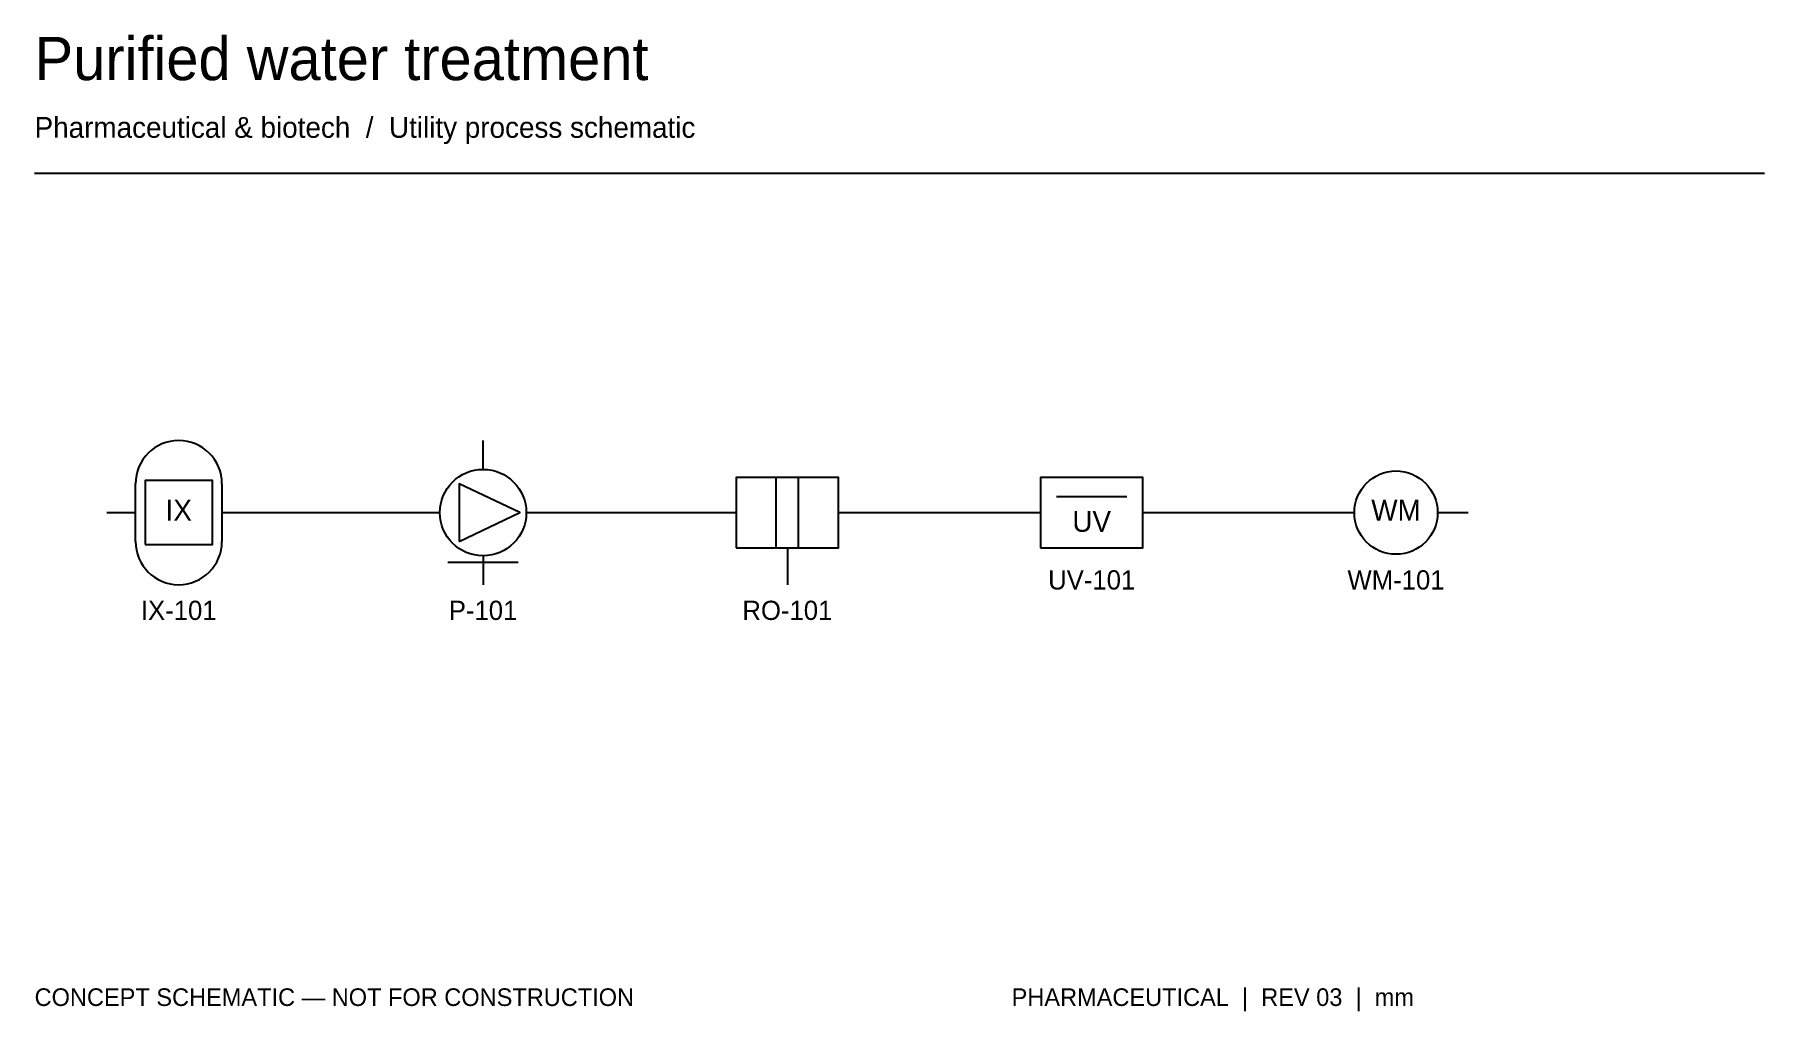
# Model space of a CAD drawing. Header units: millimetres. Extents: x 40 to 1120, y 39 to 648.
import ezdxf
from ezdxf.enums import TextEntityAlignment as Align

# ---------------------------------------------------------------- set-up
doc = ezdxf.new("R2010")
doc.units = ezdxf.units.MM
doc.layers.get('0').update_dxf_attribs({"linetype": 'CONTINUOUS', "true_color": 0x344755})
for name, color, linetype, true_color in [('Annotations', 7, 'CONTINUOUS', 0x71808a), ('Equipment', 7, 'CONTINUOUS', 0x355463), ('Water', 7, 'CONTINUOUS', 0x355463)]:
    doc.layers.add(name, color=color, linetype=linetype, true_color=true_color)

# ---------------------------------------------------------------- blocks, each defined once
blk = doc.blocks.new('CC_WATER_SOFTENER')
at = {"color": 0, "linetype": 'CONTINUOUS'}
for p, q in [((-27, -18), (-27, 18)), ((27, 18), (27, -18)), ((-45, 0), (-27, 0)), ((27, 0), (45, 0))]:
    blk.add_line(p, q, dxfattribs=at)
blk.add_lwpolyline([(-21, -20), (21, -20), (21, 20), (-21, 20)], close=True, dxfattribs=at)
for centre, start, end in [((0, 18), 0, 180), ((0, -18), 180, 360)]:
    blk.add_arc(centre, 27, start, end, dxfattribs=at)
blk.add_text('IX', height=13, dxfattribs=at).set_placement((0, -5), align=Align.CENTER)
blk = doc.blocks.new('CC_PUMP')
at = {"color": 0, "linetype": 'CONTINUOUS'}
for p, q in [((0, 27), (0, 45)), ((-45, 0), (-27, 0)), ((27, 0), (45, 0)), ((-22, -31), (22, -31)), ((0, -27), (0, -45))]:
    blk.add_line(p, q, dxfattribs=at)
blk.add_lwpolyline([(-15, -18), (23, 0), (-15, 18)], close=True, dxfattribs=at)
blk.add_circle((0, 0), 27, dxfattribs=at)
blk = doc.blocks.new('CC_WATER_RO')
at = {"color": 0, "linetype": 'CONTINUOUS'}
for p, q in [((-7, -22), (-7, 22)), ((7, -22), (7, 22)), ((-45, 0), (-32, 0)), ((32, 0), (45, 0)), ((0, -22), (0, -45))]:
    blk.add_line(p, q, dxfattribs=at)
blk.add_lwpolyline([(-32, -22), (32, -22), (32, 22), (-32, 22)], close=True, dxfattribs=at)
blk = doc.blocks.new('CC_WATER_UV')
at = {"color": 0, "linetype": 'CONTINUOUS'}
for p, q in [((-45, 0), (-32, 0)), ((-22, 10), (22, 10)), ((32, 0), (45, 0))]:
    blk.add_line(p, q, dxfattribs=at)
blk.add_lwpolyline([(-32, -22), (32, -22), (32, 22), (-32, 22)], close=True, dxfattribs=at)
blk.add_text('UV', height=13, dxfattribs=at).set_placement((0, -12), align=Align.CENTER)
blk = doc.blocks.new('CC_WATER_METER')
at = {"color": 0, "linetype": 'CONTINUOUS'}
for p, q in [((-45, 0), (-26, 0)), ((26, 0), (45, 0))]:
    blk.add_line(p, q, dxfattribs=at)
blk.add_circle((0, 0), 26, dxfattribs=at)
blk.add_text('WM', height=13, dxfattribs=at).set_placement((0, -5), align=Align.CENTER)

msp = doc.modelspace()

# ---------------------------------------------------------------- linework, layer by layer
at = {"layer": 'Annotations'}
msp.add_line((40, 562), (1120, 562), dxfattribs=at)
at = {"layer": 'Water', "color": 7, "true_color": 0x257cab}
for points in [[(175, 350), (275, 350)], [(365, 350), (465, 350)], [(555, 350), (655, 350)], [(745, 350), (845, 350)]]:
    msp.add_lwpolyline(points, dxfattribs=at)

# ---------------------------------------------------------------- block references
at = {"layer": 'Equipment'}
ref = msp.add_blockref('CC_PUMP', (320, 350), dxfattribs=at)
ref.add_attrib('TAG', 'P-101', dxfattribs={"height": 12}).set_placement((320, 283), align=Align.CENTER)
at = {"layer": 'Water'}
ref = msp.add_blockref('CC_WATER_SOFTENER', (130, 350), dxfattribs=at)
ref.add_attrib('TAG', 'IX-101', dxfattribs={"height": 12}).set_placement((130, 283), align=Align.CENTER)
ref = msp.add_blockref('CC_WATER_RO', (510, 350), dxfattribs=at)
ref.add_attrib('TAG', 'RO-101', dxfattribs={"height": 12}).set_placement((510, 283), align=Align.CENTER)
ref = msp.add_blockref('CC_WATER_UV', (700, 350), dxfattribs=at)
ref.add_attrib('TAG', 'UV-101', dxfattribs={"height": 12}).set_placement((700, 302), align=Align.CENTER)
ref = msp.add_blockref('CC_WATER_METER', (890, 350), dxfattribs=at)
ref.add_attrib('TAG', 'WM-101', dxfattribs={"height": 12}).set_placement((890, 302), align=Align.CENTER)

# ---------------------------------------------------------------- texts
at = {"layer": 'Annotations'}
for s, height, p in [('Purified water treatment', 27, (40, 620)), ('Pharmaceutical & biotech  /  Utility process schematic', 13, (40, 584)), ('CONCEPT SCHEMATIC — NOT FOR CONSTRUCTION', 11, (40, 42)), ('PHARMACEUTICAL  |  REV 03  |  mm', 11, (650, 42))]:
    msp.add_text(s, height=height, dxfattribs=at).set_placement(p)

doc.saveas('drawing.dxf')
